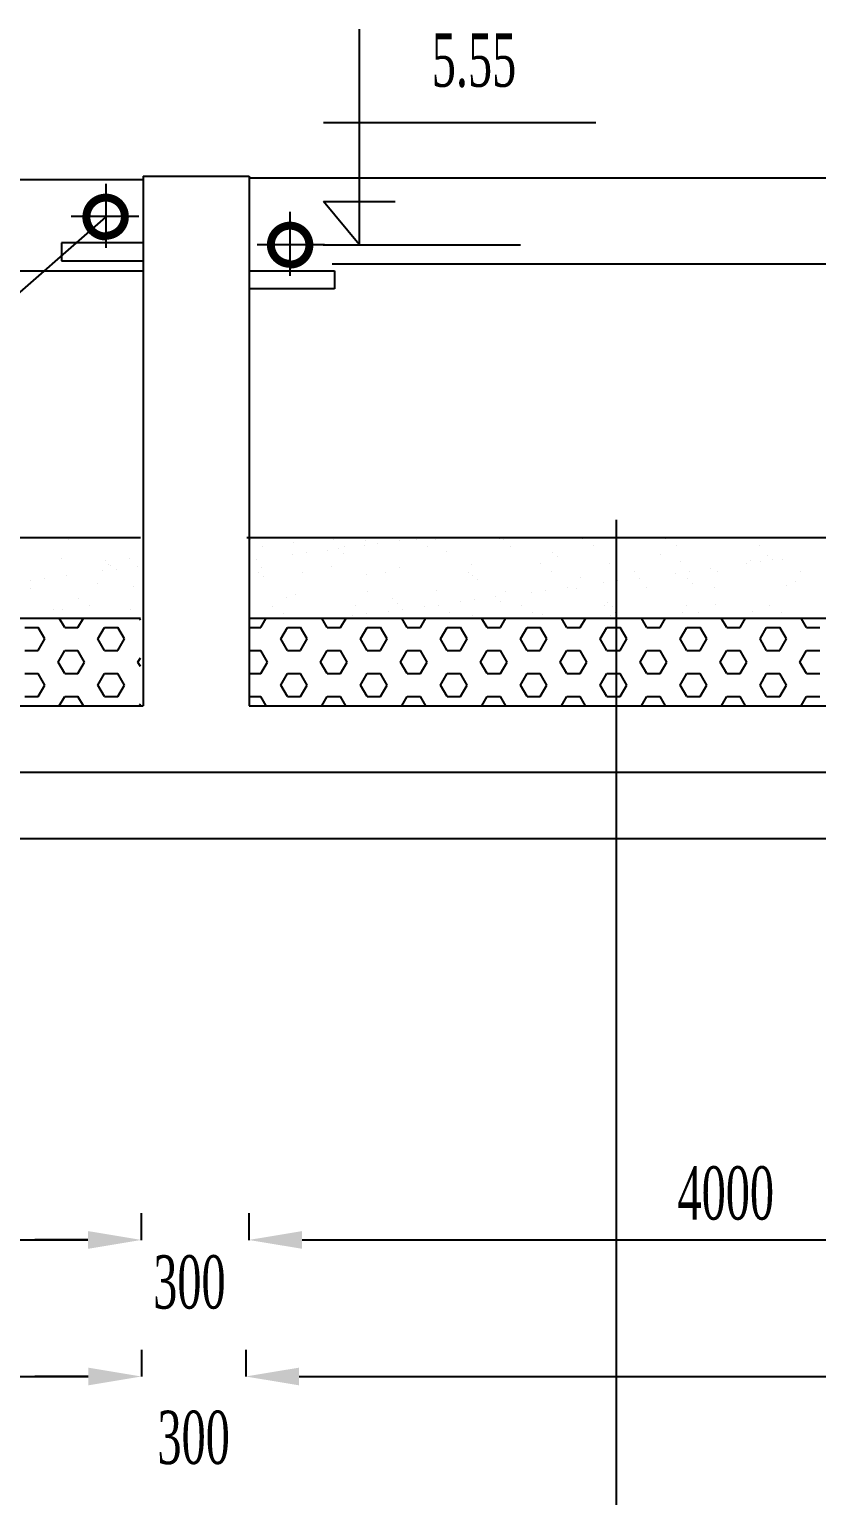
# Model space of a CAD drawing. Header units: millimetres. Extents: x -702765 to 835888, y -645289 to 262.
# Drawn here: x 543769 to 546725, y -302342 to -296835 of the extents above; entities that cross this region are included whole.
import ezdxf
from ezdxf.enums import TextEntityAlignment as Align

# ---------------------------------------------------------------- set-up
doc = ezdxf.new("R2010")
doc.units = ezdxf.units.MM
doc.header["$LTSCALE"] = 0.01
doc.layers.add('HACTH', color=9, linetype='Continuous')
doc.layers.add('ong phan phoi bun', color=3, linetype='Continuous', lineweight=25)
doc.styles.add('TUYEN', font='vntimeh.shx', dxfattribs={"width": 0.6, "height": 200})
doc.dimstyles.new('D2', dxfattribs={"dimtxt": 200, "dimasz": 300, "dimexe": 0.18, "dimexo": 6.25, "dimgap": 50, "dimtad": 1, "dimdec": 0, "dimzin": 12, "dimdsep": 46, "dimtxsty": 'TUYEN', "dimcen": 0.09, "dimdle": 80, "dimclrd": 1, "dimclre": 1, "dimclrt": 2, "dimadec": 0, "dimazin": 0, "dimtfac": 0.000899191, "dimtdec": 0, "dimtofl": 0, "dimtmove": 2, "dimatfit": 3, "dimfxl": 0, "dimtolj": 1, "dimtzin": 12, "dimarcsym": 0})

# ---------------------------------------------------------------- blocks, each defined once
blk = doc.blocks.new('*X9')
at = {"color": 0}
for p, q in [((26412.8, 34625.1), (26412.8, 34625.1)), ((26455, 34598.2), (26455, 34598.2)), ((26573.6, 34611.8), (26573.6, 34611.8)), ((26702.2, 34585.2), (26702.2, 34585.2)), ((26724.3, 34625.7), (26724.3, 34625.7)), ((26740.8, 34590), (26740.8, 34590)), ((26766.4, 34598.8), (26766.4, 34598.8)), ((26838, 34603.1), (26838, 34603.1)), ((26843.7, 34621.5), (26843.7, 34621.5)), ((26890, 34609.9), (26890, 34609.9)), ((26971.3, 34620.7), (26971.3, 34620.7)), ((27035.7, 34626.2), (27035.7, 34626.2)), ((27077.8, 34599.4), (27077.8, 34599.4)), ((27105.5, 34624.9), (27105.5, 34624.9)), ((27347.1, 34626.8), (27347.1, 34626.8)), ((27361.3, 34623.6), (27361.3, 34623.6)), ((27389.3, 34599.9), (27389.3, 34599.9)), ((27658.5, 34627.3), (27658.5, 34627.3)), ((27700.7, 34600.5), (27700.7, 34600.5)), ((27969.9, 34627.9), (27969.9, 34627.9)), ((28012.1, 34601), (28012.1, 34601)), ((28281.3, 34628.5), (28281.3, 34628.5)), ((28323.5, 34601.6), (28323.5, 34601.6)), ((26433, 34549.8), (26433, 34549.8)), ((26568.8, 34567.7), (26568.8, 34567.7)), ((26620.9, 34574.5), (26620.9, 34574.5)), ((26759.3, 34573.1), (26759.3, 34573.1)), ((27146.9, 34581.2), (27146.9, 34581.2)), ((27240.7, 34531.1), (27240.7, 34531.1)), ((27502.4, 34534.5), (27502.4, 34534.5)), ((27547, 34577.8), (27547, 34577.8)), ((27565.5, 34560.9), (27565.5, 34560.9)), ((27758.3, 34533.2), (27758.3, 34533.2)), ((27953.1, 34568.9), (27953.1, 34568.9)), ((28028.3, 34543), (28028.3, 34543)), ((28276.1, 34533.5), (28276.1, 34533.5)), ((28290.1, 34546.3), (28290.1, 34546.3)), ((28328.1, 34540.4), (28328.1, 34540.4)), ((28353.2, 34565.5), (28353.2, 34565.5)), ((28371.7, 34548.6), (28371.7, 34548.6)), ((28409.4, 34551.1), (28409.4, 34551.1)), ((26440.2, 34502.3), (26440.2, 34502.3)), ((26453, 34519.3), (26453, 34519.3)), ((26458.7, 34485.4), (26458.7, 34485.4)), ((26606.8, 34501.5), (26606.8, 34501.5)), ((26714.8, 34522.6), (26714.8, 34522.6)), ((26846.3, 34493.4), (26846.3, 34493.4)), ((26918.2, 34502.1), (26918.2, 34502.1)), ((26970.6, 34521.4), (26970.6, 34521.4)), ((27229.7, 34502.6), (27229.7, 34502.6)), ((27246.4, 34490), (27246.4, 34490)), ((27264.9, 34473.1), (27264.9, 34473.1)), ((27541.1, 34503.2), (27541.1, 34503.2)), ((27652.5, 34481.1), (27652.5, 34481.1)), ((27852.5, 34503.8), (27852.5, 34503.8)), ((27871.1, 34480.2), (27871.1, 34480.2)), ((28006.9, 34498.1), (28006.9, 34498.1)), ((28052.6, 34477.7), (28052.6, 34477.7)), ((28059, 34504.9), (28059, 34504.9)), ((28140.3, 34515.6), (28140.3, 34515.6)), ((28163.9, 34504.3), (28163.9, 34504.3)), ((28475.3, 34504.9), (28475.3, 34504.9)), ((26579.9, 34419.1), (26579.9, 34419.1)), ((26850, 34428.9), (26850, 34428.9)), ((27111.8, 34432.2), (27111.8, 34432.2)), ((27367.6, 34431), (27367.6, 34431)), ((27468.5, 34427.2), (27468.5, 34427.2)), ((27520.6, 34434), (27520.6, 34434)), ((27601.9, 34444.7), (27601.9, 34444.7)), ((27637.7, 34440.7), (27637.7, 34440.7)), ((27737.7, 34462.6), (27737.7, 34462.6)), ((27789.8, 34469.5), (27789.8, 34469.5)), ((27899.4, 34444), (27899.4, 34444)), ((28071, 34460.8), (28071, 34460.8)), ((28155.2, 34442.8), (28155.2, 34442.8)), ((28425.3, 34452.5), (28425.3, 34452.5)), ((28458.7, 34468.9), (28458.7, 34468.9)), ((26493.6, 34374.7), (26493.6, 34374.7)), ((26545.7, 34405.7), (26545.7, 34405.7)), ((26805, 34375.2), (26805, 34375.2)), ((26945.8, 34402.2), (26945.8, 34402.2)), ((26964.2, 34385.3), (26964.2, 34385.3)), ((26982.2, 34363.2), (26982.2, 34363.2)), ((27063.5, 34373.9), (27063.5, 34373.9)), ((27116.4, 34375.8), (27116.4, 34375.8)), ((27199.4, 34391.8), (27199.4, 34391.8)), ((27251.4, 34398.6), (27251.4, 34398.6)), ((27332.7, 34409.3), (27332.7, 34409.3)), ((27351.9, 34393.4), (27351.9, 34393.4)), ((27427.9, 34376.4), (27427.9, 34376.4)), ((27739.3, 34376.9), (27739.3, 34376.9)), ((27752, 34389.9), (27752, 34389.9)), ((27770.4, 34373), (27770.4, 34373)), ((28050.7, 34377.5), (28050.7, 34377.5)), ((28158, 34381.1), (28158, 34381.1)), ((28362.1, 34378.1), (28362.1, 34378.1)), ((26535.8, 34347.8), (26535.8, 34347.8)), ((26721.1, 34329.9), (26721.1, 34329.9)), ((26794.4, 34338.4), (26794.4, 34338.4)), ((26847.2, 34348.4), (26847.2, 34348.4)), ((26930.2, 34356.3), (26930.2, 34356.3)), ((27158.6, 34348.9), (27158.6, 34348.9)), ((27247, 34338.4), (27247, 34338.4)), ((27470, 34349.5), (27470, 34349.5)), ((27508.7, 34341.8), (27508.7, 34341.8)), ((27764.6, 34340.5), (27764.6, 34340.5)), ((27781.4, 34350.1), (27781.4, 34350.1)), ((28034.6, 34350.3), (28034.6, 34350.3)), ((28092.8, 34350.6), (28092.8, 34350.6)), ((28296.4, 34353.6), (28296.4, 34353.6)), ((28404.3, 34351.2), (28404.3, 34351.2))]:
    blk.add_line(p, q, dxfattribs=at)
blk = doc.blocks.new('*X10')
at = {"color": 0}
for p, q in [((26450, 34294.6), (26470.3, 34329.8)), ((26700, 34294.6), (26679.7, 34329.8)), ((26750, 34294.6), (26770.3, 34329.8)), ((27000, 34294.6), (26979.7, 34329.8)), ((27050, 34294.6), (27070.3, 34329.8)), ((27300, 34294.6), (27279.7, 34329.8)), ((27350, 34294.6), (27370.3, 34329.8)), ((27600, 34294.6), (27579.7, 34329.8)), ((27650, 34294.6), (27670.3, 34329.8)), ((27900, 34294.6), (27879.7, 34329.8)), ((27950, 34294.6), (27970.3, 34329.8)), ((28200, 34294.6), (28179.7, 34329.8)), ((28250, 34294.6), (28270.3, 34329.8)), ((28500, 34294.6), (28479.7, 34329.8)), ((26406.9, 34294.6), (26450, 34294.6)), ((26525, 34251.3), (26550, 34294.6)), ((26550, 34294.6), (26600, 34294.6)), ((26625, 34251.3), (26600, 34294.6)), ((26700, 34294.6), (26750, 34294.6)), ((26825, 34251.3), (26850, 34294.6)), ((26850, 34294.6), (26900, 34294.6)), ((26925, 34251.3), (26900, 34294.6)), ((27000, 34294.6), (27050, 34294.6)), ((27125, 34251.3), (27150, 34294.6)), ((27150, 34294.6), (27200, 34294.6)), ((27225, 34251.3), (27200, 34294.6)), ((27300, 34294.6), (27350, 34294.6)), ((27425, 34251.3), (27450, 34294.6)), ((27450, 34294.6), (27500, 34294.6)), ((27525, 34251.3), (27500, 34294.6)), ((27600, 34294.6), (27650, 34294.6)), ((27725, 34251.3), (27750, 34294.6)), ((27750, 34294.6), (27800, 34294.6)), ((27825, 34251.3), (27800, 34294.6)), ((27900, 34294.6), (27950, 34294.6)), ((28025, 34251.3), (28050, 34294.6)), ((28050, 34294.6), (28100, 34294.6)), ((28125, 34251.3), (28100, 34294.6)), ((28200, 34294.6), (28250, 34294.6)), ((28325, 34251.3), (28350, 34294.6)), ((28350, 34294.6), (28400, 34294.6)), ((28425, 34251.3), (28400, 34294.6)), ((28500, 34294.6), (28550, 34294.6)), ((26406.9, 34208), (26450, 34208)), ((26475, 34164.7), (26450, 34208)), ((26550, 34208), (26525, 34251.3)), ((26550, 34208), (26600, 34208)), ((26600, 34208), (26625, 34251.3)), ((26675, 34164.7), (26700, 34208)), ((26700, 34208), (26750, 34208)), ((26775, 34164.7), (26750, 34208)), ((26850, 34208), (26825, 34251.3)), ((26850, 34208), (26900, 34208)), ((26900, 34208), (26925, 34251.3)), ((26975, 34164.7), (27000, 34208)), ((27000, 34208), (27050, 34208)), ((27075, 34164.7), (27050, 34208)), ((27150, 34208), (27125, 34251.3)), ((27150, 34208), (27200, 34208)), ((27200, 34208), (27225, 34251.3)), ((27275, 34164.7), (27300, 34208)), ((27300, 34208), (27350, 34208)), ((27375, 34164.7), (27350, 34208)), ((27450, 34208), (27425, 34251.3)), ((27450, 34208), (27500, 34208)), ((27500, 34208), (27525, 34251.3)), ((27575, 34164.7), (27600, 34208)), ((27600, 34208), (27650, 34208)), ((27675, 34164.7), (27650, 34208)), ((27750, 34208), (27725, 34251.3)), ((27750, 34208), (27800, 34208)), ((27800, 34208), (27825, 34251.3)), ((27875, 34164.7), (27900, 34208)), ((27900, 34208), (27950, 34208)), ((27975, 34164.7), (27950, 34208)), ((28050, 34208), (28025, 34251.3)), ((28050, 34208), (28100, 34208)), ((28100, 34208), (28125, 34251.3)), ((28175, 34164.7), (28200, 34208)), ((28200, 34208), (28250, 34208)), ((28275, 34164.7), (28250, 34208)), ((28350, 34208), (28325, 34251.3)), ((28350, 34208), (28400, 34208)), ((28400, 34208), (28425, 34251.3)), ((28475, 34164.7), (28500, 34208)), ((28500, 34208), (28550, 34208)), ((26450, 34121.4), (26475, 34164.7)), ((26700, 34121.4), (26675, 34164.7)), ((26750, 34121.4), (26775, 34164.7)), ((27000, 34121.4), (26975, 34164.7)), ((27050, 34121.4), (27075, 34164.7)), ((27300, 34121.4), (27275, 34164.7)), ((27350, 34121.4), (27375, 34164.7)), ((27600, 34121.4), (27575, 34164.7)), ((27650, 34121.4), (27675, 34164.7)), ((27900, 34121.4), (27875, 34164.7)), ((27950, 34121.4), (27975, 34164.7)), ((28200, 34121.4), (28175, 34164.7)), ((28250, 34121.4), (28275, 34164.7)), ((28500, 34121.4), (28475, 34164.7)), ((26406.9, 34121.4), (26450, 34121.4)), ((26525, 34078.1), (26550, 34121.4)), ((26550, 34121.4), (26600, 34121.4)), ((26625, 34078.1), (26600, 34121.4)), ((26700, 34121.4), (26750, 34121.4)), ((26825, 34078.1), (26850, 34121.4)), ((26850, 34121.4), (26900, 34121.4)), ((26925, 34078.1), (26900, 34121.4)), ((27000, 34121.4), (27050, 34121.4)), ((27125, 34078.1), (27150, 34121.4)), ((27150, 34121.4), (27200, 34121.4)), ((27225, 34078.1), (27200, 34121.4)), ((27300, 34121.4), (27350, 34121.4)), ((27425, 34078.1), (27450, 34121.4)), ((27450, 34121.4), (27500, 34121.4)), ((27525, 34078.1), (27500, 34121.4)), ((27600, 34121.4), (27650, 34121.4)), ((27725, 34078.1), (27750, 34121.4)), ((27750, 34121.4), (27800, 34121.4)), ((27825, 34078.1), (27800, 34121.4)), ((27900, 34121.4), (27950, 34121.4)), ((28025, 34078.1), (28050, 34121.4)), ((28050, 34121.4), (28100, 34121.4)), ((28125, 34078.1), (28100, 34121.4)), ((28200, 34121.4), (28250, 34121.4)), ((28325, 34078.1), (28350, 34121.4)), ((28350, 34121.4), (28400, 34121.4)), ((28425, 34078.1), (28400, 34121.4)), ((28500, 34121.4), (28550, 34121.4)), ((26406.9, 34034.8), (26450, 34034.8)), ((26470.2, 33999.8), (26450, 34034.8)), ((26550, 34034.8), (26525, 34078.1)), ((26550, 34034.8), (26600, 34034.8)), ((26600, 34034.8), (26625, 34078.1)), ((26679.8, 33999.8), (26700, 34034.8)), ((26700, 34034.8), (26750, 34034.8)), ((26770.2, 33999.8), (26750, 34034.8)), ((26850, 34034.8), (26825, 34078.1)), ((26850, 34034.8), (26900, 34034.8)), ((26900, 34034.8), (26925, 34078.1)), ((26979.8, 33999.8), (27000, 34034.8)), ((27000, 34034.8), (27050, 34034.8)), ((27070.2, 33999.8), (27050, 34034.8)), ((27150, 34034.8), (27125, 34078.1)), ((27150, 34034.8), (27200, 34034.8)), ((27200, 34034.8), (27225, 34078.1)), ((27279.8, 33999.8), (27300, 34034.8)), ((27300, 34034.8), (27350, 34034.8)), ((27370.2, 33999.8), (27350, 34034.8)), ((27450, 34034.8), (27425, 34078.1)), ((27450, 34034.8), (27500, 34034.8)), ((27500, 34034.8), (27525, 34078.1)), ((27579.8, 33999.8), (27600, 34034.8)), ((27600, 34034.8), (27650, 34034.8)), ((27670.2, 33999.8), (27650, 34034.8)), ((27750, 34034.8), (27725, 34078.1)), ((27750, 34034.8), (27800, 34034.8)), ((27800, 34034.8), (27825, 34078.1)), ((27879.8, 33999.8), (27900, 34034.8)), ((27900, 34034.8), (27950, 34034.8)), ((27970.2, 33999.8), (27950, 34034.8)), ((28050, 34034.8), (28025, 34078.1)), ((28050, 34034.8), (28100, 34034.8)), ((28100, 34034.8), (28125, 34078.1)), ((28179.8, 33999.8), (28200, 34034.8)), ((28200, 34034.8), (28250, 34034.8)), ((28270.2, 33999.8), (28250, 34034.8)), ((28350, 34034.8), (28325, 34078.1)), ((28350, 34034.8), (28400, 34034.8)), ((28400, 34034.8), (28425, 34078.1)), ((28479.8, 33999.8), (28500, 34034.8)), ((28500, 34034.8), (28550, 34034.8))]:
    blk.add_line(p, q, dxfattribs=at)
blk = doc.blocks.new('*D123')
at = {"layer": 'Defpoints', "color": 0, "linetype": 'Continuous'}
for p in [(540148.6, -300816.5), (544188.9, -300816.5), (544188.9, -301381.8)]:
    blk.add_point(p, dxfattribs=at)
at = {"layer": 'HACTH', "color": 1, "linetype": 'ByBlock', "lineweight": -2}
for p, q in [((540148.6, -301281.8), (540148.6, -301382)), ((544188.9, -301281.8), (544188.9, -301382)), ((540348.6, -301381.8), (543988.9, -301381.8))]:
    blk.add_line(p, q, dxfattribs=at)
at = {"layer": 'HACTH', "color": 1, "linetype": 'Continuous'}
for points in [[(540348.6, -301348.5), (540348.6, -301415.1), (540148.6, -301381.8)], [(543988.9, -301348.5), (543988.9, -301415.1), (544188.9, -301381.8)]]:
    blk.add_solid(points, dxfattribs=at)
at = {"layer": 'HACTH', "color": 2, "linetype": 'Continuous', "insert": (542168.7, -301206.8), "char_height": 200, "attachment_point": 5, "style": 'TUYEN'}
blk.add_mtext('\\A1;4000', dxfattribs=at)
blk = doc.blocks.new('*D124')
at = {"layer": 'Defpoints', "color": 0, "linetype": 'Continuous'}
for p in [(544188.9, -300816.5), (544592.9, -300816.5), (544592.9, -301381.8)]:
    blk.add_point(p, dxfattribs=at)
at = {"layer": 'HACTH', "color": 1, "linetype": 'ByBlock', "lineweight": -2}
for p, q in [((544188.9, -301281.8), (544188.9, -301382)), ((544592.9, -301281.8), (544592.9, -301382)), ((543988.9, -301381.8), (543788.9, -301381.8)), ((544792.9, -301381.8), (544992.9, -301381.8))]:
    blk.add_line(p, q, dxfattribs=at)
at = {"layer": 'HACTH', "color": 1, "linetype": 'Continuous'}
for points in [[(543988.9, -301348.5), (543988.9, -301415.1), (544188.9, -301381.8)], [(544792.9, -301348.5), (544792.9, -301415.1), (544592.9, -301381.8)]]:
    blk.add_solid(points, dxfattribs=at)
at = {"layer": 'HACTH', "color": 2, "linetype": 'Continuous', "insert": (544369.9, -301540.9), "char_height": 200, "attachment_point": 5, "style": 'TUYEN'}
blk.add_mtext('\\A1;300', dxfattribs=at)
blk = doc.blocks.new('*D125')
at = {"layer": 'Defpoints', "color": 0, "linetype": 'Continuous'}
for p in [(544592.9, -300816.5), (548175.3, -300816.5), (548175.3, -301381.8)]:
    blk.add_point(p, dxfattribs=at)
at = {"layer": 'HACTH', "color": 1, "linetype": 'ByBlock', "lineweight": -2}
for p, q in [((544592.9, -301281.8), (544592.9, -301382)), ((548175.3, -301281.8), (548175.3, -301382)), ((544792.9, -301381.8), (547975.3, -301381.8))]:
    blk.add_line(p, q, dxfattribs=at)
at = {"layer": 'HACTH', "color": 1, "linetype": 'Continuous'}
for points in [[(544792.9, -301348.5), (544792.9, -301415.1), (544592.9, -301381.8)], [(547975.3, -301348.5), (547975.3, -301415.1), (548175.3, -301381.8)]]:
    blk.add_solid(points, dxfattribs=at)
at = {"layer": 'HACTH', "color": 2, "linetype": 'Continuous', "insert": (546384.1, -301206.8), "char_height": 200, "attachment_point": 5, "style": 'TUYEN'}
blk.add_mtext('\\A1;4000', dxfattribs=at)
blk = doc.blocks.new('*D134')
at = {"layer": 'Defpoints', "color": 0, "linetype": 'Continuous'}
for p in [(528122.9, -300602.3), (544189.8, -300602.3), (544189.8, -301894.6)]:
    blk.add_point(p, dxfattribs=at)
at = {"layer": 'HACTH', "color": 1, "linetype": 'ByBlock', "lineweight": -2}
for p, q in [((528122.9, -301794.6), (528122.9, -301894.8)), ((544189.8, -301794.6), (544189.8, -301894.8)), ((528322.9, -301894.6), (543989.8, -301894.6))]:
    blk.add_line(p, q, dxfattribs=at)
at = {"layer": 'HACTH', "color": 1, "linetype": 'Continuous'}
for points in [[(528322.9, -301861.3), (528322.9, -301927.9), (528122.9, -301894.6)], [(543989.8, -301861.3), (543989.8, -301927.9), (544189.8, -301894.6)]]:
    blk.add_solid(points, dxfattribs=at)
at = {"layer": 'HACTH', "color": 2, "linetype": 'Continuous', "insert": (536156.3, -301719.6), "char_height": 200, "attachment_point": 5, "style": 'TUYEN'}
blk.add_mtext('\\A1;16000', dxfattribs=at)
blk = doc.blocks.new('*D135')
at = {"layer": 'Defpoints', "color": 0, "linetype": 'Continuous'}
for p in [(544189.8, -300641.4), (544581.6, -300641.4), (544581.6, -301894.6)]:
    blk.add_point(p, dxfattribs=at)
at = {"layer": 'HACTH', "color": 1, "linetype": 'ByBlock', "lineweight": -2}
for p, q in [((544189.8, -301794.6), (544189.8, -301894.8)), ((544581.6, -301794.6), (544581.6, -301894.8)), ((543989.8, -301894.6), (543789.8, -301894.6)), ((544781.6, -301894.6), (544981.6, -301894.6))]:
    blk.add_line(p, q, dxfattribs=at)
at = {"layer": 'HACTH', "color": 1, "linetype": 'Continuous'}
for points in [[(543989.8, -301861.3), (543989.8, -301927.9), (544189.8, -301894.6)], [(544781.6, -301861.3), (544781.6, -301927.9), (544581.6, -301894.6)]]:
    blk.add_solid(points, dxfattribs=at)
at = {"layer": 'HACTH', "color": 2, "linetype": 'Continuous', "insert": (544385.7, -302124.5), "char_height": 200, "attachment_point": 5, "style": 'TUYEN'}
blk.add_mtext('\\A1;300', dxfattribs=at)
blk = doc.blocks.new('*D136')
at = {"layer": 'Defpoints', "color": 0, "linetype": 'Continuous'}
for p in [(544581.6, -300641.4), (560178.3, -300641.4), (560178.3, -301894.6)]:
    blk.add_point(p, dxfattribs=at)
at = {"layer": 'HACTH', "color": 1, "linetype": 'ByBlock', "lineweight": -2}
for p, q in [((544581.6, -301794.6), (544581.6, -301894.8)), ((560178.3, -301794.6), (560178.3, -301894.8)), ((544781.6, -301894.6), (559978.3, -301894.6))]:
    blk.add_line(p, q, dxfattribs=at)
at = {"layer": 'HACTH', "color": 1, "linetype": 'Continuous'}
for points in [[(544781.6, -301861.3), (544781.6, -301927.9), (544581.6, -301894.6)], [(559978.3, -301861.3), (559978.3, -301927.9), (560178.3, -301894.6)]]:
    blk.add_solid(points, dxfattribs=at)
at = {"layer": 'HACTH', "color": 2, "linetype": 'Continuous', "insert": (552380, -301719.6), "char_height": 200, "attachment_point": 5, "style": 'TUYEN'}
blk.add_mtext('\\A1;16000 ', dxfattribs=at)
blk = doc.blocks.new('*X11')
at = {"color": 0}
for p, q in [((41700, 34294.6), (41679.7, 34329.8)), ((41750, 34294.6), (41770.3, 34329.8)), ((41984.4, 34321.6), (41979.7, 34329.8)), ((41550, 34294.6), (41600, 34294.6)), ((41625, 34251.3), (41600, 34294.6)), ((41700, 34294.6), (41750, 34294.6)), ((41825, 34251.3), (41850, 34294.6)), ((41850, 34294.6), (41900, 34294.6)), ((41925, 34251.3), (41900, 34294.6)), ((41550, 34208), (41600, 34208)), ((41600, 34208), (41625, 34251.3)), ((41675, 34164.7), (41700, 34208)), ((41700, 34208), (41750, 34208)), ((41775, 34164.7), (41750, 34208)), ((41850, 34208), (41825, 34251.3)), ((41850, 34208), (41900, 34208)), ((41900, 34208), (41925, 34251.3)), ((41700, 34121.4), (41675, 34164.7)), ((41750, 34121.4), (41775, 34164.7)), ((41975, 34164.7), (41984.4, 34181)), ((41984.4, 34148.4), (41975, 34164.7)), ((41550, 34121.4), (41600, 34121.4)), ((41625, 34078.1), (41600, 34121.4)), ((41700, 34121.4), (41750, 34121.4)), ((41825, 34078.1), (41850, 34121.4)), ((41850, 34121.4), (41900, 34121.4)), ((41925, 34078.1), (41900, 34121.4)), ((41550, 34034.8), (41600, 34034.8)), ((41600, 34034.8), (41625, 34078.1)), ((41679.8, 33999.8), (41700, 34034.8)), ((41700, 34034.8), (41750, 34034.8)), ((41770.2, 33999.8), (41750, 34034.8)), ((41850, 34034.8), (41825, 34078.1)), ((41850, 34034.8), (41900, 34034.8)), ((41900, 34034.8), (41925, 34078.1)), ((41979.8, 33999.8), (41984.4, 34007.8))]:
    blk.add_line(p, q, dxfattribs=at)
blk = doc.blocks.new('*X12')
at = {"color": 0}
for p, q in [((41714.3, 34625.9), (41714.3, 34625.9)), ((41686.6, 34554.9), (41686.6, 34554.9)), ((41853.5, 34544.5), (41853.5, 34544.5)), ((41866.1, 34529.2), (41866.1, 34529.2)), ((41871.9, 34527.7), (41871.9, 34527.7)), ((41942.4, 34553.7), (41942.4, 34553.7)), ((41624.9, 34478.5), (41624.9, 34478.5)), ((41706.2, 34489.2), (41706.2, 34489.2)), ((41842, 34507.1), (41842, 34507.1)), ((41894, 34513.9), (41894, 34513.9)), ((41975.3, 34524.6), (41975.3, 34524.6)), ((41571.3, 34439.9), (41571.3, 34439.9)), ((41572.8, 34471.7), (41572.8, 34471.7)), ((41821.8, 34461.2), (41821.8, 34461.2)), ((41958.9, 34447.9), (41958.9, 34447.9)), ((41692.9, 34362.3), (41692.9, 34362.3)), ((41752.9, 34402.4), (41752.9, 34402.4)), ((41795.1, 34375.5), (41795.1, 34375.5)), ((41658.3, 34360.2), (41658.3, 34360.2)), ((41948.7, 34361), (41948.7, 34361))]:
    blk.add_line(p, q, dxfattribs=at)

msp = doc.modelspace()

# ---------------------------------------------------------------- linework, layer by layer
for p, q in [((545007.6, -296835.5), (545007.6, -297643)), ((544872.9, -297185.4), (545896.5, -297185.4)), ((528182.2, -297399.2), (544196.3, -297399.2)), ((544196.3, -297387), (544196.3, -299376.4)), ((544196.3, -297387), (544594.5, -297387)), ((544593.5, -297392.9), (551595.7, -297392.9)), ((544594.5, -297387), (544594.5, -299376.4)), ((544055.9, -297415.2), (544055.9, -297655.9)), ((544747.4, -297520.7), (544747.4, -297761.4)), ((544872.9, -297481.5), (545142.3, -297481.5)), ((545007.6, -297643), (544872.9, -297481.5)), ((543383.2, -298128.8), (544056, -297540.5)), ((544179.4, -297538.3), (543926.2, -297538.3)), ((544196.3, -297637.1), (543889.1, -297637.1)), ((543889.1, -297637.1), (543889.1, -297704.9)), ((544623.9, -297643.8), (544877.1, -297643.8)), ((543889.1, -297704.9), (544196.3, -297704.9)), ((544594.5, -297742.5), (544914.1, -297742.5)), ((544914.1, -297742.5), (544914.1, -297810.4)), ((544914.1, -297810.4), (544594.5, -297810.4)), ((545974.1, -305477.7), (545974.1, -298676.9)), ((535609.5, -298743.9), (544185.9, -298743.9)), ((544585.6, -298743.9), (551595.7, -298743.9)), ((535609.5, -299046.5), (544185.9, -299046.5)), ((544596.9, -299046.5), (551595.7, -299046.5)), ((540320, -299376.4), (544196.3, -299376.4)), ((544594.5, -299376.4), (548014.3, -299376.4)), ((540572.5, -299625.1), (547804.8, -299625.1)), ((540792.1, -299873.8), (547585.3, -299873.8))]:
    msp.add_line(p, q)
at = {"color": 4}
for p, q in [((544871.7, -297645.3), (545613.2, -297645.3)), ((528182.2, -297742.2), (544196.3, -297742.2)), ((544905.8, -297716.3), (551595.7, -297716.3))]:
    msp.add_line(p, q, dxfattribs=at)
at = {"const_width": 30}
for points in [[(544056, -297613.6, -1), (544056, -297467.5, -1)], [(544056, -297467.5, -1), (544056, -297610.6, -1)], [(544747.3, -297572.9, 1), (544747.3, -297716, 1)], [(544747.3, -297719, 1), (544747.3, -297572.9, 1)]]:
    msp.add_lwpolyline(points, format="xyb", dxfattribs=at)
at = {"layer": 'ong phan phoi bun'}
msp.add_line((543983, -297500.8), (543983, -297575.8), dxfattribs=at)

# ---------------------------------------------------------------- block references
at = {"layer": 'HACTH', "ltscale": 1000}
for name, p in [('*X12', (502201.4, -333376.2)), ('*X9', (518187.6, -333376.2)), ('*X11', (502201.4, -333376.2)), ('*X10', (518187.6, -333376.2))]:
    msp.add_blockref(name, p, dxfattribs=at)

# ---------------------------------------------------------------- texts
at = {"layer": 'HACTH', "color": 4, "style": 'TUYEN', "width": 0.6}
msp.add_text('5.55', height=200, dxfattribs=at).set_placement((545438.6, -297050.8), align=Align.CENTER)

# ---------------------------------------------------------------- dimensions: what is measured, and where the dimension line sits
at = {"layer": 'HACTH', "linetype": 'Continuous'}
for base, p1, p2, text, picture, middle in [((544189.8, -301894.6), (528122.9, -300602.3), (544189.8, -300602.3), '16000', '*D134', (536156.3, -301719.6)), ((560178.3, -301894.6), (544581.6, -300641.4), (560178.3, -300641.4), '16000 ', '*D136', (552380, -301719.6)), ((544188.9, -301381.8), (540148.6, -300816.5), (544188.9, -300816.5), '4000', '*D123', (542168.7, -301206.8)), ((548175.3, -301381.8), (544592.9, -300816.5), (548175.3, -300816.5), '4000', '*D125', (546384.1, -301206.8))]:
    dim = msp.add_linear_dim(base=base, p1=p1, p2=p2, text=text, dimstyle='D2', override={"dimasz": 200, "dimgap": 75, "dimcen": 40, "dimfxl": 100, "dimfxlon": 1, "dimarcsym": 1}, dxfattribs=at)
    dim.commit()
    dim.dimension.update_dxf_attribs({"geometry": picture, "text_midpoint": middle})
for base, p1, p2, picture, middle in [((544581.6, -301894.6), (544189.8, -300641.4), (544581.6, -300641.4), '*D135', (544385.7, -302124.5)), ((544592.9, -301381.8), (544188.9, -300816.5), (544592.9, -300816.5), '*D124', (544369.9, -301540.9))]:
    dim = msp.add_linear_dim(base=base, p1=p1, p2=p2, text='300', dimstyle='D2', override={"dimasz": 200, "dimgap": 75, "dimcen": 40, "dimfxl": 100, "dimfxlon": 1, "dimarcsym": 1}, dxfattribs=at)
    dim.commit()
    dim.dimension.update_dxf_attribs({"geometry": picture, "text_midpoint": middle, "dimtype": 160})

doc.saveas('drawing.dxf')
